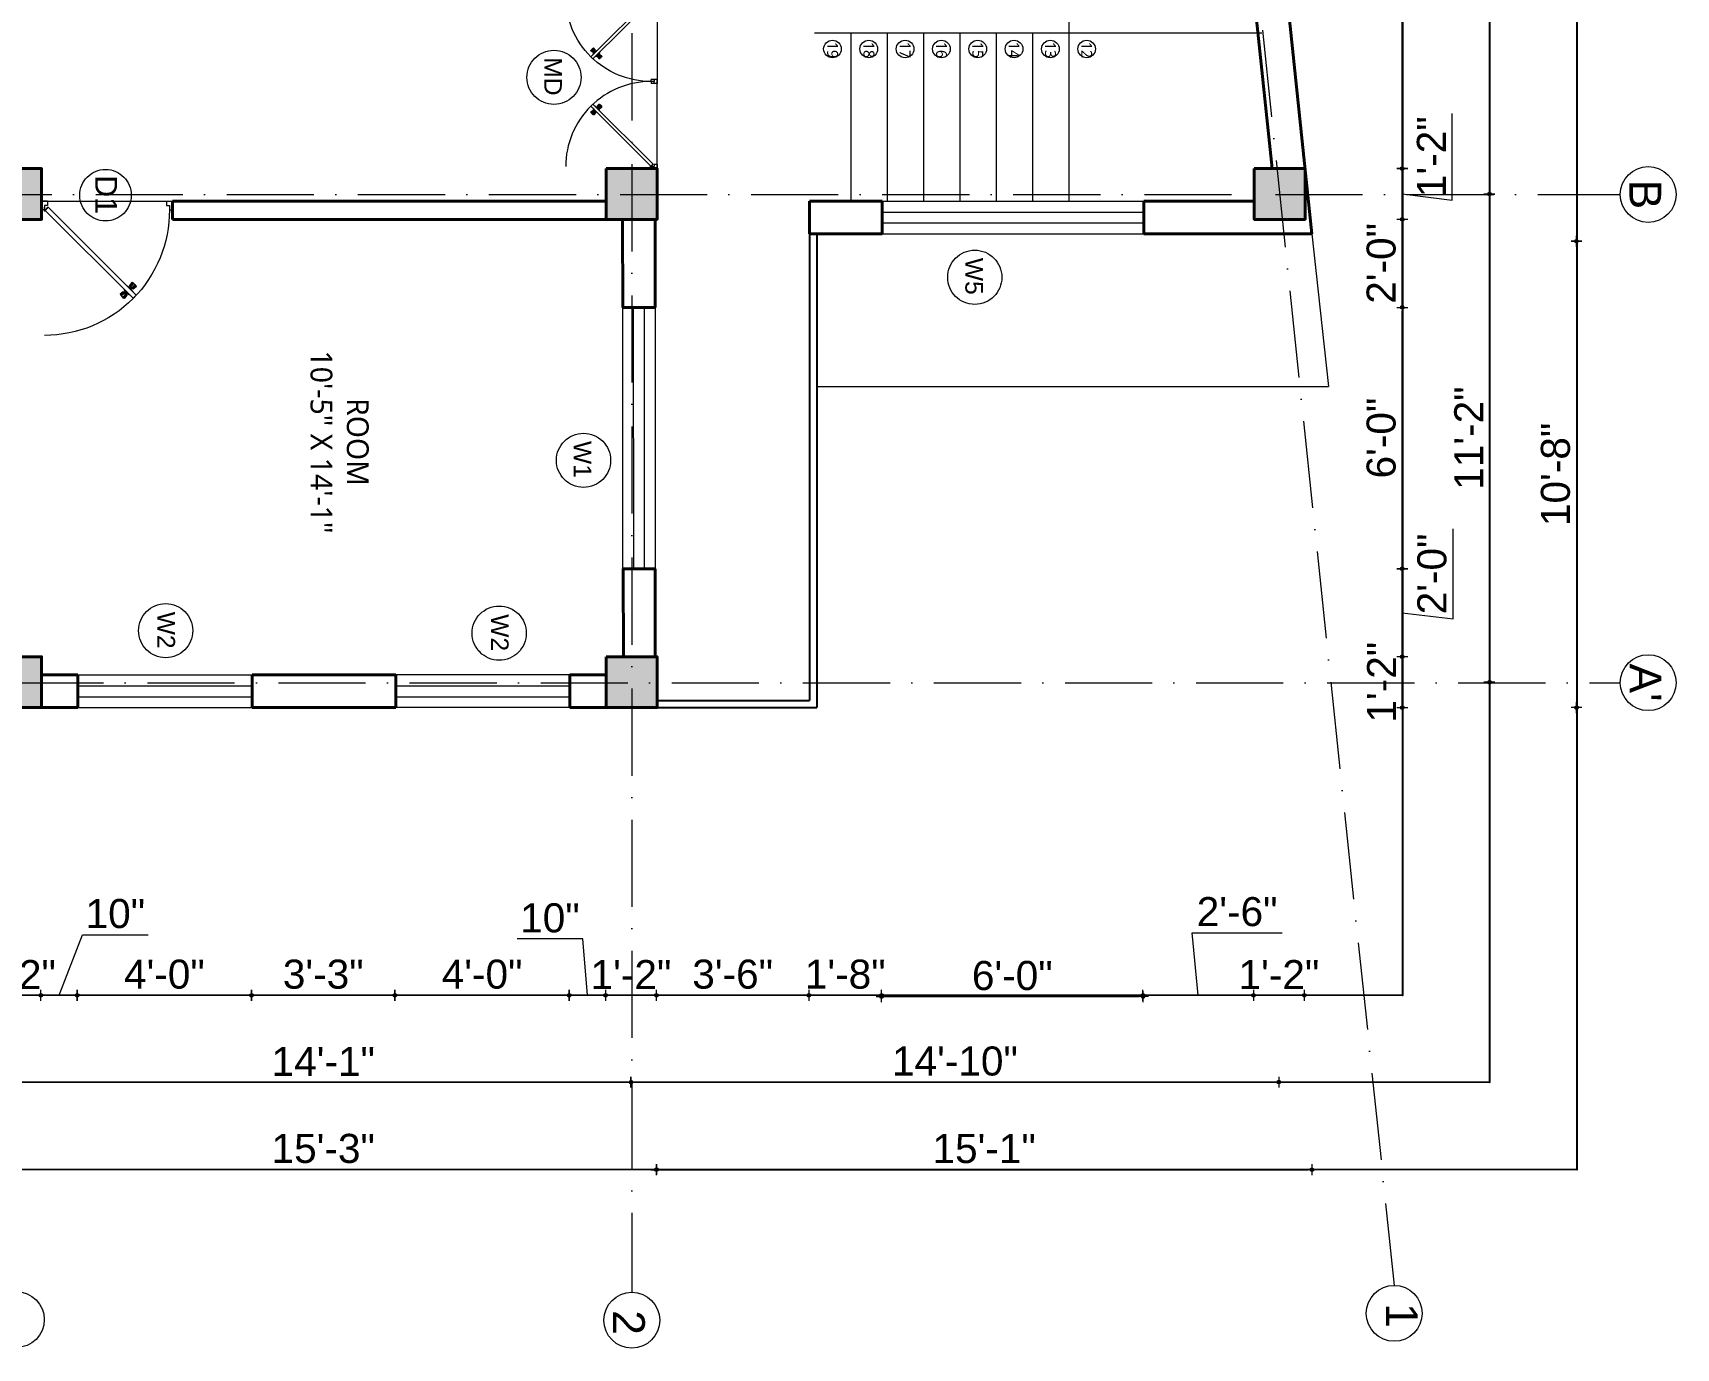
# Model space of a CAD drawing. Header units: inches. Extents: x -71 to 2682309, y -3332 to 801571.
# Drawn here: x 2680697.3 to 2681149.8, y 790358.7 to 790720.9 of the extents above; entities that cross this region are included whole.
import ezdxf

# ---------------------------------------------------------------- set-up
doc = ezdxf.new("R2010")
doc.units = ezdxf.units.IN
doc.header["$MEASUREMENT"] = 0
doc.header["$PDMODE"] = 99
doc.linetypes.add('ACAD_ISO04W100', pattern=[30, 24, -3, 0, -3])
doc.linetypes.add('ACAD_ISO10W100', pattern=[18, 12, -3, 0, -3])
for name, color, linetype, lineweight in [('CENTER  LINE RA', 10, 'ACAD_ISO04W100', 18), ('CONC. OUTLINE RA', 150, 'Continuous', 40), ('DOOR-WIN RA', 3, 'Continuous', 20), ('elev 2', 20, 'Continuous', 25), ('Hatch', 254, 'Continuous', 9), ('HATCH RA', 8, 'Continuous', 9), ('PUERTAS', 7, 'Continuous', 13), ('stair EA', 132, 'Continuous', 5), ('TEXT RA', 254, 'Continuous', 20), ('TEXTURE EA', 8, 'ACAD_ISO10W100', 9), ('wall EA', 24, 'Continuous', 40), ('Win EA', 114, 'Continuous', 5)]:
    doc.layers.add(name, color=color, linetype=linetype, lineweight=lineweight)
for name, color, linetype in [('HACTH', 7, 'Continuous'), ('lettring', 7, 'Continuous'), ('text EA', 7, 'Continuous')]:
    doc.layers.add(name, color=color, linetype=linetype)
doc.styles.add('DIM 8', font='arial.ttf', dxfattribs={"height": 8})
doc.styles.get("Standard").update_dxf_attribs({"font": 'arial.ttf'})
doc.dimstyles.new('Copy of DIM 8', dxfattribs={"dimtxt": 8, "dimasz": 1, "dimexe": 6, "dimexo": 18, "dimgap": 1.6875, "dimtad": 1, "dimdec": 0, "dimzin": 3, "dimdsep": 46, "dimlunit": 4, "dimtxsty": 'DIM 8', "dimblk": 'dot 2', "dimcen": 0.09375, "dimse1": 1, "dimse2": 1, "dimclrd": 1, "dimclre": 1, "dimclrt": 256, "dimadec": 0, "dimazin": 0, "dimtfac": 0.75, "dimtdec": 0, "dimtix": 1, "dimtmove": 1, "dimatfit": 3, "dimldrblk": 'DOT', "dimfxl": 1, "dimtolj": 1, "dimtzin": 0, "dimlwd": 9, "dimlwe": 9, "dimarcsym": 0})

# ---------------------------------------------------------------- blocks, each defined once
blk = doc.blocks.new('COLUMN')
at = {"layer": 'HACTH', "lineweight": 30, "transparency": 33554541}
h = blk.add_hatch(color=256, dxfattribs=at)
h.dxf.hatch_style = 1
h.paths.add_polyline_path([(2659104.19, 784576.38), (2659090.19, 784576.38), (2659090.19, 784562.38), (2659104.19, 784562.38)])
at = {"layer": 'CONC. OUTLINE RA'}
blk.add_lwpolyline([(2659090.19, 784576.38), (2659104.19, 784576.38), (2659104.19, 784562.38), (2659090.19, 784562.38)], close=True, dxfattribs=at)
blk = doc.blocks.new('3ft')
at = {"layer": 'PUERTAS', "color": 6}
for p, q in [((1.01, 2.52), (25.23, 26.74)), ((26.05, 25.92), (1.77, 1.64)), ((26.05, 25.92), (25.23, 26.74)), ((0, 2.4), (0, 0)), ((0.72, 2.4), (0, 2.4)), ((1.6, 0), (0, 0)), ((0.72, 1.52), (0.72, 2.44)), ((0.8, 1.52), (0.72, 1.52)), ((0.8, 1.52), (0.8, 2.41)), ((0.8, 1.2), (0.8, 1.52)), ((1.6, 1.2), (0.8, 1.2)), ((1.57, 1.84), (0.94, 2.47)), ((1.63, 1.89), (0.97, 2.55)), ((1.63, 1.89), (1.57, 1.84)), ((1.77, 1.64), (1.57, 1.84)), ((1.6, 0), (1.6, 1.2)), ((34.4, 0), (34.4, 1.2)), ((34.4, 1.2), (35.2, 1.2)), ((34.4, 0), (36, 0)), ((35.2, 1.2), (35.2, 2.4)), ((35.2, 2.4), (36, 2.4)), ((36, 0), (36, 2.4))]:
    blk.add_line(p, q, dxfattribs=at)
at = {"layer": 'PUERTAS', "color": 8}
for p, q in [((22.57, 24.94), (21.65, 25.68)), ((22.63, 24.99), (21.69, 25.75)), ((22.74, 25.1), (21.84, 25.9)), ((22.13, 26.28), (21.98, 26.13)), ((22.88, 25.24), (22.01, 26.06)), ((22.13, 26.28), (22.27, 26.42)), ((22.29, 26.41), (22.27, 26.42)), ((23.16, 25.52), (22.34, 26.39)), ((23.3, 25.66), (22.5, 26.56)), ((23.41, 25.77), (22.65, 26.71)), ((22.69, 24.32), (23.02, 24.83)), ((23.46, 25.83), (22.72, 26.75)), ((22.95, 24.96), (22.84, 25.07)), ((22.98, 24.99), (22.86, 25.1)), ((23.03, 25.04), (22.91, 25.15)), ((22.91, 24.53), (23.1, 24.91)), ((23.11, 25.12), (22.99, 25.23)), ((23.13, 24.76), (23.18, 24.99)), ((23.28, 25.3), (23.17, 25.41)), ((23.36, 25.37), (23.25, 25.49)), ((23.31, 24.94), (23.28, 25.08)), ((23.41, 25.43), (23.3, 25.54)), ((23.46, 25.09), (23.32, 25.13)), ((23.44, 25.45), (23.33, 25.56)), ((23.64, 25.27), (23.41, 25.22)), ((23.87, 25.49), (23.49, 25.3)), ((24.08, 25.71), (23.57, 25.38)), ((23.63, 23.38), (24.14, 23.72)), ((23.84, 23.6), (24.22, 23.79)), ((24.07, 23.82), (24.3, 23.88)), ((24.25, 24), (24.39, 23.97)), ((24.25, 23.26), (24.99, 22.34)), ((24.27, 23.64), (24.38, 23.53)), ((24.3, 23.67), (24.41, 23.56)), ((24.3, 23.32), (25.06, 22.38)), ((24.35, 23.72), (24.46, 23.61)), ((24.4, 24.15), (24.43, 24.01)), ((24.41, 23.43), (25.2, 22.53)), ((24.43, 23.8), (24.54, 23.69)), ((24.58, 24.33), (24.52, 24.1)), ((24.55, 23.57), (25.37, 22.7)), ((24.6, 23.97), (24.72, 23.86)), ((24.8, 24.56), (24.61, 24.18)), ((25.02, 24.77), (24.68, 24.26)), ((24.68, 24.05), (24.79, 23.94)), ((24.73, 24.1), (24.85, 23.99)), ((24.76, 24.13), (24.87, 24.02)), ((24.83, 23.85), (25.7, 23.03)), ((24.97, 23.99), (25.87, 23.2)), ((25.08, 24.1), (26.02, 23.34)), ((25.14, 24.15), (26.06, 23.41)), ((25.58, 22.82), (25.43, 22.67)), ((25.58, 22.82), (25.73, 22.97)), ((25.72, 22.98), (25.73, 22.97)), ((0, 0), (36, 0))]:
    blk.add_line(p, q, dxfattribs=at)
at = {"layer": 'PUERTAS', "color": 1}
for p, q in [((21.67, 25.73), (22.17, 26.23)), ((22.49, 24.95), (21.67, 25.61)), ((21.7, 25.82), (22.14, 26.26)), ((21.73, 25.79), (21.7, 25.82)), ((22.58, 26.7), (22.14, 26.26)), ((22.67, 26.73), (22.17, 26.23)), ((22.61, 26.67), (22.58, 26.7)), ((22.6, 24.96), (23.02, 25.38)), ((22.61, 24.25), (22.92, 24.72)), ((22.62, 24.13), (22.61, 24.14)), ((22.7, 25.07), (22.71, 25.06)), ((23.45, 25.91), (22.79, 26.73)), ((22.82, 25.06), (23.08, 25.32)), ((22.94, 24.95), (22.83, 25.07)), ((22.92, 24.72), (22.92, 24.72)), ((22.93, 24.94), (23.19, 25.21)), ((22.93, 24.84), (22.93, 24.83)), ((23.44, 25.81), (23.02, 25.38)), ((23.34, 25.58), (23.08, 25.32)), ((23.46, 25.47), (23.19, 25.21)), ((23.33, 25.7), (23.34, 25.69)), ((23.45, 25.46), (23.33, 25.57)), ((23.44, 23.31), (23.45, 23.3)), ((23.56, 23.3), (24.03, 23.61)), ((23.57, 25.47), (23.57, 25.47)), ((24.15, 25.79), (23.68, 25.48)), ((23.68, 25.48), (23.68, 25.48)), ((24.03, 23.61), (24.03, 23.62)), ((24.14, 23.62), (24.14, 23.62)), ((24.25, 23.62), (24.51, 23.89)), ((24.27, 25.78), (24.26, 25.79)), ((24.26, 23.29), (24.69, 23.71)), ((24.26, 23.63), (24.37, 23.52)), ((24.26, 23.18), (24.92, 22.37)), ((24.37, 23.52), (24.63, 23.77)), ((24.37, 23.4), (24.37, 23.4)), ((24.78, 24.15), (24.51, 23.89)), ((24.89, 24.03), (24.63, 23.77)), ((25.11, 24.14), (24.69, 23.71)), ((24.77, 24.14), (24.88, 24.03)), ((24.79, 24.38), (24.78, 24.37)), ((24.78, 24.26), (24.78, 24.26)), ((25.1, 24.84), (24.79, 24.38)), ((25, 24.03), (25, 24.03)), ((25.04, 22.36), (25.54, 22.86)), ((25.09, 24.96), (25.1, 24.95)), ((25.13, 22.39), (25.57, 22.83)), ((25.22, 24.14), (26.03, 23.48)), ((26.04, 23.37), (25.54, 22.86)), ((26.01, 23.27), (25.57, 22.83)), ((25.98, 23.3), (26.01, 23.27)), ((25.1, 22.42), (25.13, 22.39))]:
    blk.add_line(p, q, dxfattribs=at)
at = {"layer": 'PUERTAS', "color": 2}
for p, q in [((21.99, 26.11), (21.98, 26.13)), ((25.42, 22.68), (25.43, 22.67))]:
    blk.add_line(p, q, dxfattribs=at)
at = {"layer": 'PUERTAS', "color": 6}
for radius in [0.155, 0.0752]:
    blk.add_circle((0.82, 2.56), radius, dxfattribs=at)
blk.add_arc((0.82, 2.56), 34.38, 359.7285, 90.0333, dxfattribs=at)
at = {"layer": 'PUERTAS', "color": 1}
for centre, start, end in [((22.54, 25.01), 231.0764, 315), ((22.67, 24.2), 135, 225), ((22.73, 26.68), 38.9236, 135), ((22.77, 25.12), 225, 315), ((22.99, 24.89), 135, 219.7428), ((22.87, 24.78), 315, 39.7428), ((23.28, 25.63), 315, 45), ((23.39, 25.86), 315, 38.9236), ((23.51, 23.36), 225, 315), ((23.51, 25.41), 50.2572, 135), ((23.62, 25.53), 230.2572, 315), ((24.09, 23.56), 50.2572, 135), ((24.2, 23.68), 230.2572, 315), ((24.2, 25.73), 45, 135), ((24.32, 23.23), 135, 218.9236), ((24.42, 23.46), 135, 225), ((24.84, 24.31), 135, 219.7428), ((24.72, 24.21), 315, 39.7428), ((24.94, 23.98), 45, 135), ((25.04, 24.89), 315, 45), ((25.17, 24.08), 51.0764, 135), ((25.98, 23.42), 315, 51.0764), ((24.98, 22.42), 218.9236, 315)]:
    blk.add_arc(centre, 0.08, start, end, dxfattribs=at)
blk = doc.blocks.new('*U327')
at = {"color": 3, "xscale": -1}
blk.add_blockref('3ft', (42, 0), dxfattribs=at)
blk = doc.blocks.new('dot1')
at = {"layer": 'Hatch'}
h = blk.add_hatch(color=256, dxfattribs=at)
edge = h.paths.add_edge_path()
edge.add_arc((0, 0), 1, 0, 360)
for p, q in [((3, 0), (-3, 0)), ((0, 3), (0, -3))]:
    blk.add_line(p, q, dxfattribs=at)
blk.add_circle((0, 0), 1, dxfattribs=at)
blk = doc.blocks.new('dot 2')
at = {"layer": 'Hatch', "xscale": 0.5, "yscale": 0.5, "zscale": 0.5}
blk.add_blockref('dot1', (0, 0), dxfattribs=at)
blk = doc.blocks.new('*D1344')
at = {"layer": 'Defpoints', "color": 0, "transparency": 16777216}
for p in [(2680869.19, 790549.07), (2681074.4, 790549.07), (2680869.19, 790535.07)]:
    blk.add_point(p, dxfattribs=at)
at = {"layer": 'lettring', "color": 1, "lineweight": 9, "transparency": 16777216}
for p, q in [((2681074.4, 790550.07), (2681074.4, 790551.07)), ((2681074.4, 790535.07), (2681074.4, 790549.07)), ((2681074.4, 790534.07), (2681074.4, 790533.07))]:
    blk.add_line(p, q, dxfattribs=at)
for p, rotation in [((2681074.4, 790549.07), 270), ((2681074.4, 790535.07), 90)]:
    blk.add_blockref('dot 2', p, dxfattribs=dict(at, rotation=rotation))
at = {"layer": 'lettring', "transparency": 16777216, "insert": (2681068.7, 790542.07), "char_height": 8, "attachment_point": 5, "rotation": 90, "style": 'DIM 8'}
blk.add_mtext('\\A1;1\'-2"', dxfattribs=at)
blk = doc.blocks.new('_Dot')
at = {"color": 0, "linetype": 'ByBlock', "lineweight": -2}
blk.add_line((-0.5, 0), (-1, 0), dxfattribs=at)
at = {"color": 0, "linetype": 'ByBlock', "const_width": 0.5}
blk.add_lwpolyline([(-0.25, 0, 1), (0.25, 0, 1)], format="xyb", close=True, dxfattribs=at)
blk = doc.blocks.new('*D1345')
at = {"layer": 'Defpoints', "color": 0, "transparency": 16777216}
for p in [(2680869.25, 790573.3), (2681074.4, 790573.3), (2680869.19, 790549.07)]:
    blk.add_point(p, dxfattribs=at)
at = {"layer": 'lettring', "color": 1, "lineweight": 9, "transparency": 16777216}
for p, q in [((2681088.39, 790559.5), (2681088.39, 790584.28)), ((2681074.4, 790550.07), (2681074.4, 790572.3)), ((2681074.4, 790561.19), (2681088.39, 790559.5))]:
    blk.add_line(p, q, dxfattribs=at)
for p, rotation in [((2681074.4, 790573.3), 90), ((2681074.4, 790549.07), 270)]:
    blk.add_blockref('dot 2', p, dxfattribs=dict(at, rotation=rotation))
at = {"layer": 'lettring', "transparency": 16777216, "insert": (2681082.62, 790571.89), "char_height": 8, "attachment_point": 5, "rotation": 90, "style": 'DIM 8'}
blk.add_mtext('\\A1;2\'-0"', dxfattribs=at)
blk = doc.blocks.new('*D1346')
at = {"layer": 'Defpoints', "color": 0, "transparency": 16777216}
for p in [(2680869.25, 790645.3), (2681074.4, 790645.3), (2680869.25, 790573.3)]:
    blk.add_point(p, dxfattribs=at)
at = {"layer": 'lettring', "color": 1, "lineweight": 9, "transparency": 16777216}
blk.add_line((2681074.4, 790574.3), (2681074.4, 790644.3), dxfattribs=at)
for p, rotation in [((2681074.4, 790645.3), 90), ((2681074.4, 790573.3), 270)]:
    blk.add_blockref('dot 2', p, dxfattribs=dict(at, rotation=rotation))
at = {"layer": 'lettring', "transparency": 16777216, "insert": (2681068.63, 790609.3), "char_height": 8, "attachment_point": 5, "rotation": 90, "style": 'DIM 8'}
blk.add_mtext('\\A1;6\'-0"', dxfattribs=at)
blk = doc.blocks.new('*D1347')
at = {"layer": 'Defpoints', "color": 0, "transparency": 16777216}
for p in [(2680869.19, 790669.53), (2681074.4, 790669.53), (2680869.25, 790645.3)]:
    blk.add_point(p, dxfattribs=at)
at = {"layer": 'lettring', "color": 1, "lineweight": 9, "transparency": 16777216}
for p, q in [((2681074.4, 790670.53), (2681074.4, 790671.53)), ((2681074.4, 790645.3), (2681074.4, 790669.53)), ((2681074.4, 790644.3), (2681074.4, 790643.3))]:
    blk.add_line(p, q, dxfattribs=at)
for p, rotation in [((2681074.4, 790669.53), 270), ((2681074.4, 790645.3), 90)]:
    blk.add_blockref('dot 2', p, dxfattribs=dict(at, rotation=rotation))
at = {"layer": 'lettring', "transparency": 16777216, "insert": (2681068.63, 790657.41), "char_height": 8, "attachment_point": 5, "rotation": 90, "style": 'DIM 8'}
blk.add_mtext('\\A1;2\'-0"', dxfattribs=at)
blk = doc.blocks.new('*D1348')
at = {"layer": 'Defpoints', "color": 0, "transparency": 16777216}
for p in [(2681047.62, 790683.53), (2681074.4, 790683.53), (2680869.19, 790669.53)]:
    blk.add_point(p, dxfattribs=at)
at = {"layer": 'lettring', "color": 1, "lineweight": 9, "transparency": 16777216}
for p, q in [((2681088.14, 790674.84), (2681088.14, 790698.73)), ((2681074.4, 790670.53), (2681074.4, 790682.53)), ((2681074.4, 790676.53), (2681088.14, 790674.84))]:
    blk.add_line(p, q, dxfattribs=at)
for p, rotation in [((2681074.4, 790683.53), 90), ((2681074.4, 790669.53), 270)]:
    blk.add_blockref('dot 2', p, dxfattribs=dict(at, rotation=rotation))
at = {"layer": 'lettring', "transparency": 16777216, "insert": (2681082.43, 790686.78), "char_height": 8, "attachment_point": 5, "rotation": 90, "style": 'DIM 8'}
blk.add_mtext('\\A1;1\'-2"', dxfattribs=at)
blk = doc.blocks.new('*D1349')
at = {"layer": 'Defpoints', "color": 0, "transparency": 16777216}
for p in [(2681033.52, 790803.89), (2681074.4, 790803.89), (2681047.62, 790683.53)]:
    blk.add_point(p, dxfattribs=at)
at = {"layer": 'lettring', "color": 1, "lineweight": 9, "transparency": 16777216}
blk.add_line((2681074.4, 790684.53), (2681074.4, 790802.89), dxfattribs=at)
for p, rotation in [((2681074.4, 790803.89), 90), ((2681074.4, 790683.53), 270)]:
    blk.add_blockref('dot 2', p, dxfattribs=dict(at, rotation=rotation))
at = {"layer": 'lettring', "transparency": 16777216, "insert": (2681068.63, 790743.71), "char_height": 8, "attachment_point": 5, "rotation": 90, "style": 'DIM 8'}
blk.add_mtext('\\A1;10\'-0"', dxfattribs=at)
blk = doc.blocks.new('*D1353')
at = {"layer": 'Defpoints', "color": 0, "transparency": 16777216}
for p in [(2681033.53, 790817.89), (2681049.72, 790663.53), (2681122.4, 790663.53)]:
    blk.add_point(p, dxfattribs=at)
at = {"layer": 'lettring', "color": 1, "lineweight": 9, "transparency": 16777216}
blk.add_line((2681122.4, 790816.89), (2681122.4, 790664.53), dxfattribs=at)
for p, rotation in [((2681122.4, 790817.89), 90), ((2681122.4, 790663.53), 270)]:
    blk.add_blockref('dot 2', p, dxfattribs=dict(at, rotation=rotation))
at = {"layer": 'lettring', "transparency": 16777216, "insert": (2681116.63, 790740.71), "char_height": 8, "attachment_point": 5, "rotation": 90, "style": 'DIM 8'}
blk.add_mtext('\\A1;12\'-10"', dxfattribs=at)
blk = doc.blocks.new('*D1354')
at = {"layer": 'Defpoints', "color": 0, "transparency": 16777216}
for p in [(2681049.72, 790663.53), (2680870.69, 790535.07), (2681122.4, 790535.07)]:
    blk.add_point(p, dxfattribs=at)
at = {"layer": 'lettring', "color": 1, "lineweight": 9, "transparency": 16777216}
blk.add_line((2681122.4, 790662.53), (2681122.4, 790536.07), dxfattribs=at)
for p, rotation in [((2681122.4, 790663.53), 90), ((2681122.4, 790535.07), 270)]:
    blk.add_blockref('dot 2', p, dxfattribs=dict(at, rotation=rotation))
at = {"layer": 'lettring', "transparency": 16777216, "insert": (2681116.63, 790599.3), "char_height": 8, "attachment_point": 5, "rotation": 90, "style": 'DIM 8'}
blk.add_mtext('\\A1;10\'-8"', dxfattribs=at)
blk = doc.blocks.new('*D1335')
at = {"layer": 'Defpoints', "color": 0, "transparency": 16777216}
for p in [(2680685.52, 790534.85), (2680699.52, 790534.85), (2680699.52, 790455.85)]:
    blk.add_point(p, dxfattribs=at)
at = {"layer": 'lettring', "color": 1, "lineweight": 9, "transparency": 16777216}
for p, q in [((2680684.52, 790455.85), (2680683.52, 790455.85)), ((2680685.52, 790455.85), (2680699.52, 790455.85)), ((2680700.52, 790455.85), (2680701.52, 790455.85))]:
    blk.add_line(p, q, dxfattribs=at)
blk.add_blockref('dot 2', (2680685.52, 790455.85), dxfattribs=at)
at = {"layer": 'lettring', "color": 1, "lineweight": 9, "transparency": 16777216, "rotation": 180}
blk.add_blockref('dot 2', (2680699.52, 790455.85), dxfattribs=at)
at = {"layer": 'lettring', "transparency": 16777216, "insert": (2680692.52, 790461.55), "char_height": 8, "attachment_point": 5, "style": 'DIM 8'}
blk.add_mtext('\\A1;1\'-2"', dxfattribs=at)
blk = doc.blocks.new('*D1336')
at = {"layer": 'Defpoints', "color": 0, "transparency": 16777216}
for p in [(2680699.52, 790534.85), (2680709.52, 790534.35), (2680709.52, 790455.85)]:
    blk.add_point(p, dxfattribs=at)
at = {"layer": 'lettring', "color": 1, "lineweight": 9, "transparency": 16777216}
for p, q in [((2680704.52, 790455.85), (2680711.01, 790472.53)), ((2680711.01, 790472.53), (2680729.04, 790472.53)), ((2680700.52, 790455.85), (2680708.52, 790455.85))]:
    blk.add_line(p, q, dxfattribs=at)
at = {"layer": 'lettring', "color": 1, "lineweight": 9, "transparency": 16777216, "rotation": 180}
blk.add_blockref('dot 2', (2680699.52, 790455.85), dxfattribs=at)
at = {"layer": 'lettring', "color": 1, "lineweight": 9, "transparency": 16777216}
blk.add_blockref('dot 2', (2680709.52, 790455.85), dxfattribs=at)
at = {"layer": 'lettring', "transparency": 16777216, "insert": (2680720.02, 790478.31), "char_height": 8, "attachment_point": 5, "style": 'DIM 8'}
blk.add_mtext('\\A1;10"', dxfattribs=at)
blk = doc.blocks.new('*D1337')
at = {"layer": 'Defpoints', "color": 0, "transparency": 16777216}
for p in [(2680709.52, 790534.35), (2680757.52, 790534.85), (2680757.52, 790455.85)]:
    blk.add_point(p, dxfattribs=at)
at = {"layer": 'lettring', "color": 1, "lineweight": 9, "transparency": 16777216}
blk.add_line((2680710.52, 790455.85), (2680756.52, 790455.85), dxfattribs=at)
at = {"layer": 'lettring', "color": 1, "lineweight": 9, "transparency": 16777216, "rotation": 180}
blk.add_blockref('dot 2', (2680709.52, 790455.85), dxfattribs=at)
at = {"layer": 'lettring', "color": 1, "lineweight": 9, "transparency": 16777216}
blk.add_blockref('dot 2', (2680757.52, 790455.85), dxfattribs=at)
at = {"layer": 'lettring', "transparency": 16777216, "insert": (2680733.52, 790461.62), "char_height": 8, "attachment_point": 5, "style": 'DIM 8'}
blk.add_mtext('\\A1;4\'-0"', dxfattribs=at)
blk = doc.blocks.new('*D1338')
at = {"layer": 'Defpoints', "color": 0, "transparency": 16777216}
for p in [(2680757.52, 790534.85), (2680797.01, 790534.85), (2680797.01, 790455.85)]:
    blk.add_point(p, dxfattribs=at)
at = {"layer": 'lettring', "color": 1, "lineweight": 9, "transparency": 16777216}
blk.add_line((2680758.52, 790455.85), (2680796.01, 790455.85), dxfattribs=at)
at = {"layer": 'lettring', "color": 1, "lineweight": 9, "transparency": 16777216, "rotation": 180}
blk.add_blockref('dot 2', (2680757.52, 790455.85), dxfattribs=at)
at = {"layer": 'lettring', "color": 1, "lineweight": 9, "transparency": 16777216}
blk.add_blockref('dot 2', (2680797.01, 790455.85), dxfattribs=at)
at = {"layer": 'lettring', "transparency": 16777216, "insert": (2680777.26, 790461.62), "char_height": 8, "attachment_point": 5, "style": 'DIM 8'}
blk.add_mtext('\\A1;3\'-3"', dxfattribs=at)
blk = doc.blocks.new('*D1339')
at = {"layer": 'Defpoints', "color": 0, "transparency": 16777216}
for p in [(2680797.01, 790534.85), (2680845.01, 790534.85), (2680845.01, 790455.85)]:
    blk.add_point(p, dxfattribs=at)
at = {"layer": 'lettring', "color": 1, "lineweight": 9, "transparency": 16777216}
blk.add_line((2680798.01, 790455.85), (2680844.01, 790455.85), dxfattribs=at)
at = {"layer": 'lettring', "color": 1, "lineweight": 9, "transparency": 16777216, "rotation": 180}
blk.add_blockref('dot 2', (2680797.01, 790455.85), dxfattribs=at)
at = {"layer": 'lettring', "color": 1, "lineweight": 9, "transparency": 16777216}
blk.add_blockref('dot 2', (2680845.01, 790455.85), dxfattribs=at)
at = {"layer": 'lettring', "transparency": 16777216, "insert": (2680821.01, 790461.62), "char_height": 8, "attachment_point": 5, "style": 'DIM 8'}
blk.add_mtext('\\A1;4\'-0"', dxfattribs=at)
blk = doc.blocks.new('*D1340')
at = {"layer": 'Defpoints', "color": 0, "transparency": 16777216}
for p in [(2680845.01, 790534.85), (2680855.01, 790534.85), (2680855.01, 790455.85)]:
    blk.add_point(p, dxfattribs=at)
at = {"layer": 'lettring', "color": 1, "lineweight": 9, "transparency": 16777216}
for p, q in [((2680848.71, 790471.36), (2680830.67, 790471.36)), ((2680850.01, 790455.85), (2680848.71, 790471.36)), ((2680846.01, 790455.85), (2680854.01, 790455.85))]:
    blk.add_line(p, q, dxfattribs=at)
at = {"layer": 'lettring', "color": 1, "lineweight": 9, "transparency": 16777216, "rotation": 180}
blk.add_blockref('dot 2', (2680845.01, 790455.85), dxfattribs=at)
at = {"layer": 'lettring', "color": 1, "lineweight": 9, "transparency": 16777216}
blk.add_blockref('dot 2', (2680855.01, 790455.85), dxfattribs=at)
at = {"layer": 'lettring', "transparency": 16777216, "insert": (2680839.69, 790477.13), "char_height": 8, "attachment_point": 5, "style": 'DIM 8'}
blk.add_mtext('\\A1;10"', dxfattribs=at)
blk = doc.blocks.new('*D1341')
at = {"layer": 'Defpoints', "color": 0, "transparency": 16777216}
for p in [(2680855.01, 790534.85), (2680869.01, 790534.85), (2680869.01, 790455.85)]:
    blk.add_point(p, dxfattribs=at)
at = {"layer": 'lettring', "color": 1, "lineweight": 9, "transparency": 16777216}
for p, q in [((2680854.01, 790455.85), (2680853.01, 790455.85)), ((2680855.01, 790455.85), (2680869.01, 790455.85)), ((2680870.01, 790455.85), (2680871.01, 790455.85))]:
    blk.add_line(p, q, dxfattribs=at)
blk.add_blockref('dot 2', (2680855.01, 790455.85), dxfattribs=at)
at = {"layer": 'lettring', "color": 1, "lineweight": 9, "transparency": 16777216, "rotation": 180}
blk.add_blockref('dot 2', (2680869.01, 790455.85), dxfattribs=at)
at = {"layer": 'lettring', "transparency": 16777216, "insert": (2680862.01, 790461.55), "char_height": 8, "attachment_point": 5, "style": 'DIM 8'}
blk.add_mtext('\\A1;1\'-2"', dxfattribs=at)
blk = doc.blocks.new('*D1355')
at = {"layer": 'Defpoints', "color": 0, "transparency": 16777216}
for p in [(2680692.52, 790541.96), (2680862.01, 790541.96), (2680862.01, 790431.93)]:
    blk.add_point(p, dxfattribs=at)
at = {"layer": 'lettring', "color": 1, "lineweight": 9, "transparency": 16777216}
blk.add_line((2680693.52, 790431.93), (2680861.01, 790431.93), dxfattribs=at)
at = {"layer": 'lettring', "color": 1, "lineweight": 9, "transparency": 16777216, "rotation": 180}
blk.add_blockref('dot 2', (2680692.52, 790431.93), dxfattribs=at)
at = {"layer": 'lettring', "color": 1, "lineweight": 9, "transparency": 16777216}
blk.add_blockref('dot 2', (2680862.01, 790431.93), dxfattribs=at)
at = {"layer": 'lettring', "transparency": 16777216, "insert": (2680777.27, 790437.63), "char_height": 8, "attachment_point": 5, "style": 'DIM 8'}
blk.add_mtext('\\A1;14\'-1"', dxfattribs=at)
blk = doc.blocks.new('*D1356')
at = {"layer": 'Defpoints', "color": 0, "transparency": 16777216}
for p in [(2681040.44, 790676.41), (2680862.01, 790541.96), (2681040.44, 790431.93)]:
    blk.add_point(p, dxfattribs=at)
at = {"layer": 'lettring', "color": 1, "lineweight": 9, "transparency": 16777216}
blk.add_line((2680863.01, 790431.93), (2681039.44, 790431.93), dxfattribs=at)
at = {"layer": 'lettring', "color": 1, "lineweight": 9, "transparency": 16777216, "rotation": 180}
blk.add_blockref('dot 2', (2680862.01, 790431.93), dxfattribs=at)
at = {"layer": 'lettring', "color": 1, "lineweight": 9, "transparency": 16777216}
blk.add_blockref('dot 2', (2681040.44, 790431.93), dxfattribs=at)
at = {"layer": 'lettring', "transparency": 16777216, "insert": (2680951.22, 790437.7), "char_height": 8, "attachment_point": 5, "style": 'DIM 8'}
blk.add_mtext('\\A1;14\'-10"', dxfattribs=at)
blk = doc.blocks.new('*D1357')
at = {"layer": 'Defpoints', "color": 0, "transparency": 16777216}
for p in [(2680869.01, 790534.85), (2680911.01, 790536.85), (2680911.01, 790455.85)]:
    blk.add_point(p, dxfattribs=at)
at = {"layer": 'lettring', "color": 1, "lineweight": 9, "transparency": 16777216}
blk.add_line((2680870.01, 790455.85), (2680910.01, 790455.85), dxfattribs=at)
at = {"layer": 'lettring', "color": 1, "lineweight": 9, "transparency": 16777216, "rotation": 180}
blk.add_blockref('dot 2', (2680869.01, 790455.85), dxfattribs=at)
at = {"layer": 'lettring', "color": 1, "lineweight": 9, "transparency": 16777216}
blk.add_blockref('dot 2', (2680911.01, 790455.85), dxfattribs=at)
at = {"layer": 'lettring', "transparency": 16777216, "insert": (2680890.01, 790461.62), "char_height": 8, "attachment_point": 5, "style": 'DIM 8'}
blk.add_mtext('\\A1;3\'-6"', dxfattribs=at)
blk = doc.blocks.new('*D1359')
at = {"layer": 'Defpoints', "color": 0, "transparency": 16777216}
for p in [(2680685.52, 790534.94), (2680869.01, 790534.94), (2680869.01, 790407.86)]:
    blk.add_point(p, dxfattribs=at)
at = {"layer": 'lettring', "color": 1, "lineweight": 9, "transparency": 16777216}
blk.add_line((2680686.52, 790407.86), (2680868.01, 790407.86), dxfattribs=at)
at = {"layer": 'lettring', "color": 1, "lineweight": 9, "transparency": 16777216, "rotation": 180}
blk.add_blockref('dot 2', (2680685.52, 790407.86), dxfattribs=at)
at = {"layer": 'lettring', "color": 1, "lineweight": 9, "transparency": 16777216}
blk.add_blockref('dot 2', (2680869.01, 790407.86), dxfattribs=at)
at = {"layer": 'lettring', "transparency": 16777216, "insert": (2680777.26, 790413.63), "char_height": 8, "attachment_point": 5, "style": 'DIM 8'}
blk.add_mtext('\\A1;15\'-3"', dxfattribs=at)
blk = doc.blocks.new('*D1360')
at = {"layer": 'Defpoints', "color": 0, "transparency": 16777216}
for p in [(2680911.01, 790663.3), (2680931.01, 790663.3), (2680931.01, 790455.85)]:
    blk.add_point(p, dxfattribs=at)
at = {"layer": 'lettring', "color": 1, "lineweight": 9, "transparency": 16777216}
for p, q in [((2680910.01, 790455.85), (2680909.01, 790455.85)), ((2680911.01, 790455.85), (2680931.01, 790455.85)), ((2680932.01, 790455.85), (2680933.01, 790455.85))]:
    blk.add_line(p, q, dxfattribs=at)
blk.add_blockref('dot 2', (2680911.01, 790455.85), dxfattribs=at)
at = {"layer": 'lettring', "color": 1, "lineweight": 9, "transparency": 16777216, "rotation": 180}
blk.add_blockref('dot 2', (2680931.01, 790455.85), dxfattribs=at)
at = {"layer": 'lettring', "transparency": 16777216, "insert": (2680921.01, 790461.62), "char_height": 8, "attachment_point": 5, "style": 'DIM 8'}
blk.add_mtext('\\A1;1\'-8"', dxfattribs=at)
blk = doc.blocks.new('*D1361')
at = {"layer": 'Defpoints', "color": 0, "transparency": 16777216}
for p in [(2681033.44, 790669.3), (2681003.01, 790663.3), (2681033.44, 790455.85)]:
    blk.add_point(p, dxfattribs=at)
at = {"layer": 'lettring', "color": 1, "lineweight": 9, "transparency": 16777216}
for p, q in [((2681018.23, 790455.85), (2681016.54, 790473.07)), ((2681016.54, 790473.07), (2681041.32, 790473.07)), ((2681004.01, 790455.85), (2681032.44, 790455.85))]:
    blk.add_line(p, q, dxfattribs=at)
at = {"layer": 'lettring', "color": 1, "lineweight": 9, "transparency": 16777216, "rotation": 180}
blk.add_blockref('dot 2', (2681003.01, 790455.85), dxfattribs=at)
at = {"layer": 'lettring', "color": 1, "lineweight": 9, "transparency": 16777216}
blk.add_blockref('dot 2', (2681033.44, 790455.85), dxfattribs=at)
at = {"layer": 'lettring', "transparency": 16777216, "insert": (2681028.93, 790478.84), "char_height": 8, "attachment_point": 5, "style": 'DIM 8'}
blk.add_mtext('\\A1;2\'-6"', dxfattribs=at)
blk = doc.blocks.new('*D1362')
at = {"layer": 'Defpoints', "color": 0, "transparency": 16777216}
for p in [(2681033.44, 790669.3), (2681047.44, 790669.3), (2681047.44, 790455.85)]:
    blk.add_point(p, dxfattribs=at)
at = {"layer": 'lettring', "color": 1, "lineweight": 9, "transparency": 16777216}
for p, q in [((2681032.44, 790455.85), (2681031.44, 790455.85)), ((2681033.44, 790455.85), (2681047.44, 790455.85)), ((2681048.44, 790455.85), (2681049.44, 790455.85))]:
    blk.add_line(p, q, dxfattribs=at)
blk.add_blockref('dot 2', (2681033.44, 790455.85), dxfattribs=at)
at = {"layer": 'lettring', "color": 1, "lineweight": 9, "transparency": 16777216, "rotation": 180}
blk.add_blockref('dot 2', (2681047.44, 790455.85), dxfattribs=at)
at = {"layer": 'lettring', "transparency": 16777216, "insert": (2681040.44, 790461.55), "char_height": 8, "attachment_point": 5, "style": 'DIM 8'}
blk.add_mtext('\\A1;1\'-2"', dxfattribs=at)
blk = doc.blocks.new('*D1363')
at = {"layer": 'Defpoints', "color": 0, "transparency": 16777216}
for p in [(2680869.01, 790669.39), (2681049.53, 790663.39), (2681049.53, 790407.82)]:
    blk.add_point(p, dxfattribs=at)
at = {"layer": 'lettring', "color": 1, "lineweight": 9, "transparency": 16777216}
blk.add_line((2680870.01, 790407.82), (2681048.53, 790407.82), dxfattribs=at)
at = {"layer": 'lettring', "color": 1, "lineweight": 9, "transparency": 16777216, "rotation": 180}
blk.add_blockref('dot 2', (2680869.01, 790407.82), dxfattribs=at)
at = {"layer": 'lettring', "color": 1, "lineweight": 9, "transparency": 16777216}
blk.add_blockref('dot 2', (2681049.53, 790407.82), dxfattribs=at)
at = {"layer": 'lettring', "transparency": 16777216, "insert": (2680959.27, 790413.6), "char_height": 8, "attachment_point": 5, "style": 'DIM 8'}
blk.add_mtext('\\A1;15\'-1"', dxfattribs=at)
blk = doc.blocks.new('*D1364')
at = {"layer": 'Defpoints', "color": 0, "transparency": 16777216}
for p in [(2680931.01, 790663.3), (2681003.01, 790663.3), (2681003.01, 790455.47)]:
    blk.add_point(p, dxfattribs=at)
at = {"layer": 'lettring', "color": 1, "lineweight": 9, "transparency": 16777216}
blk.add_line((2680932.01, 790455.47), (2681002.01, 790455.47), dxfattribs=at)
at = {"layer": 'lettring', "color": 1, "lineweight": 9, "transparency": 16777216, "rotation": 180}
blk.add_blockref('dot 2', (2680931.01, 790455.47), dxfattribs=at)
at = {"layer": 'lettring', "color": 1, "lineweight": 9, "transparency": 16777216}
blk.add_blockref('dot 2', (2681003.01, 790455.47), dxfattribs=at)
at = {"layer": 'lettring', "transparency": 16777216, "insert": (2680967.01, 790461.25), "char_height": 8, "attachment_point": 5, "style": 'DIM 8'}
blk.add_mtext('\\A1;6\'-0"', dxfattribs=at)

msp = doc.modelspace()

# ---------------------------------------------------------------- linework, layer by layer
at = {"layer": 'CENTER  LINE RA', "linetype": 'ACAD_ISO10W100', "ltscale": 2}
for p, q in [((2680862.24, 790901.3), (2680862.24, 790374.06)), ((2681017.07, 790901.15), (2681072.19, 790375.95)), ((2680245.3, 790676.38), (2681134.45, 790676.38)), ((2680692.74, 790541.94), (2681134.45, 790541.94))]:
    msp.add_line(p, q, dxfattribs=at)
at = {"layer": 'Defpoints'}
for points in [[(2681122.45, 790889.08), (2681122.45, 790407.82), (2680260.75, 790407.95), (2680260.75, 790889.22)], [(2681098.45, 790865.09), (2681098.45, 790431.82), (2680284.75, 790431.94), (2680284.75, 790865.21)], [(2681074.45, 790841.09), (2681074.45, 790455.82), (2680308.75, 790455.94), (2680308.75, 790841.21)]]:
    msp.add_lwpolyline(points, close=True, dxfattribs=at)
at = {"layer": 'DOOR-WIN RA'}
for p, q in [((2680931.21, 790674.53), (2681003.21, 790674.53)), ((2680931.21, 790671.53), (2681003.21, 790671.53)), ((2680931.21, 790668.53), (2681003.21, 790668.53)), ((2680931.21, 790665.53), (2681003.21, 790665.53)), ((2681049.53, 790665.53), (2681054.09, 790623.53)), ((2680859.77, 790573.3), (2680859.77, 790645.3)), ((2680862.77, 790573.3), (2680862.73, 790645.3)), ((2680865.77, 790573.3), (2680865.73, 790645.3)), ((2680868.77, 790573.3), (2680868.77, 790645.3)), ((2680913.21, 790623.53), (2681054.09, 790623.53)), ((2680709.71, 790544.07), (2680757.71, 790544.07)), ((2680845.21, 790544.07), (2680797.21, 790544.07)), ((2680709.71, 790541.07), (2680757.71, 790541.07)), ((2680797.21, 790541.07), (2680845.21, 790541.07)), ((2680709.71, 790538.07), (2680757.71, 790538.07)), ((2680709.71, 790535.07), (2680757.71, 790535.07)), ((2680797.21, 790538.07), (2680845.21, 790538.07)), ((2680845.21, 790535.07), (2680797.21, 790535.07))]:
    msp.add_line(p, q, dxfattribs=at)
at = {"layer": 'elev 2'}
for p, q in [((2681025.96, 790803.89), (2681038.58, 790683.53)), ((2680869.21, 790678.53), (2680869.21, 790678.53)), ((2680868.71, 790669.53), (2680868.71, 790669.53)), ((2680869.21, 790669.53), (2680869.21, 790669.53)), ((2680911.21, 790665.53), (2680911.21, 790537.07)), ((2680913.21, 790665.53), (2680913.21, 790535.07)), ((2680869.21, 790537.07), (2680911.21, 790537.07)), ((2680869.21, 790535.07), (2680913.21, 790535.07))]:
    msp.add_line(p, q, dxfattribs=at)
at = {"layer": 'stair EA'}
for p, q in [((2680982.58, 790808.89), (2680982.58, 790674.53)), ((2680912.58, 790720.89), (2681035.71, 790720.89)), ((2680922.58, 790720.89), (2680922.58, 790674.53)), ((2680932.58, 790720.89), (2680932.58, 790674.53)), ((2680942.58, 790720.89), (2680942.58, 790674.53)), ((2680952.58, 790720.89), (2680952.58, 790674.53)), ((2680962.58, 790720.89), (2680962.58, 790674.53)), ((2680972.58, 790720.89), (2680972.58, 790674.53))]:
    msp.add_line(p, q, dxfattribs=at)
for centre in [(2680917.5, 790716.45), (2680927.5, 790716.45), (2680937.5, 790716.45), (2680947.5, 790716.45), (2680957.5, 790716.45), (2680967.5, 790716.45), (2680977.5, 790716.45), (2680987.5, 790716.45)]:
    msp.add_circle(centre, 2.43, dxfattribs=at)
at = {"layer": 'TEXTURE EA', "linetype": 'ACAD_ISO10W100', "ltscale": 4}
for centre, radius in [((2680840.8, 790708.64), 7.46), ((2680717.3, 790676.18), 7.09), ((2680956.69, 790653.59), 7.46), ((2680848.94, 790603.16), 7.46), ((2680733.87, 790556.27), 7.46), ((2680825.72, 790555.58), 7.46)]:
    msp.add_circle(centre, radius, dxfattribs=at)
at = {"layer": 'TEXTURE EA', "linetype": 'ByBlock', "ltscale": 2}
for centre in [(2681142.14, 790676.38), (2681142.14, 790541.94), (2681072.19, 790368.26), (2680692.75, 790366.53), (2680862.24, 790366.37)]:
    msp.add_circle(centre, 7.69, dxfattribs=at)
at = {"layer": 'wall EA'}
for p, q in [((2681049.53, 790665.53), (2681033.56, 790817.89)), ((2681025.98, 790803.89), (2681038.6, 790683.53)), ((2680855.21, 790674.53), (2680735.71, 790674.53)), ((2680735.71, 790674.53), (2680735.71, 790669.53)), ((2680911.21, 790674.53), (2680931.21, 790674.53)), ((2680911.21, 790674.53), (2680911.21, 790665.53)), ((2680911.21, 790674.53), (2680931.21, 790674.53)), ((2680911.21, 790674.53), (2680911.21, 790665.53)), ((2680931.21, 790674.53), (2680931.21, 790665.53)), ((2681003.21, 790674.53), (2681033.63, 790674.53)), ((2681003.21, 790674.53), (2681003.21, 790665.53)), ((2680855.21, 790669.53), (2680735.71, 790669.53)), ((2680859.71, 790669.53), (2680859.76, 790645.3)), ((2680868.71, 790669.53), (2680868.71, 790645.3)), ((2680911.21, 790665.53), (2680931.21, 790665.53)), ((2680911.21, 790665.53), (2680931.21, 790665.53)), ((2681003.21, 790665.53), (2681049.53, 790665.53)), ((2680859.76, 790645.3), (2680868.71, 790645.3)), ((2680859.83, 790573.3), (2680868.71, 790573.3)), ((2680859.9, 790573.3), (2680859.95, 790549.07)), ((2680868.71, 790573.3), (2680868.71, 790549.07)), ((2680699.71, 790544.07), (2680709.71, 790544.07)), ((2680709.71, 790535.07), (2680709.71, 790544.07)), ((2680757.71, 790544.07), (2680797.21, 790544.07)), ((2680757.71, 790535.07), (2680757.71, 790544.07)), ((2680797.21, 790535.07), (2680797.21, 790544.07)), ((2680845.21, 790544.07), (2680855.21, 790544.07)), ((2680845.21, 790535.07), (2680845.21, 790544.07)), ((2680699.71, 790535.07), (2680709.71, 790535.07)), ((2680757.71, 790535.07), (2680797.21, 790535.07)), ((2680845.21, 790535.07), (2680855.21, 790535.07))]:
    msp.add_line(p, q, dxfattribs=at)

# ---------------------------------------------------------------- block references
at = {"layer": 'HATCH RA', "lineweight": 30}
for p in [(21595.52, 6107.15), (21765.02, 6107.15), (21943.44, 6107.15), (21595.52, 5972.69), (21765.02, 5972.69)]:
    msp.add_blockref('COLUMN', p, dxfattribs=at)
at = {"layer": 'Win EA'}
for p, xscale, yscale, zscale, rotation in [((2680869.21, 790702.87), 0.6812915640384177, 0.6812915640384177, 0.6812915640384177, 90.00000000000001), ((2680869.21, 790712.14), -0.6812915640384177, 0.6812915640384177, 0.6812915640384177, 90), ((2680741.71, 790674.53), 0.9999536188852896, 0.9999536188852896, 0.9999536188852896, 180.000496860737)]:
    msp.add_blockref('*U327', p, dxfattribs=dict(at, xscale=xscale, yscale=yscale, zscale=zscale, rotation=rotation))

# ---------------------------------------------------------------- texts
at = {"layer": 'text EA', "attachment_point": 8, "rotation": 270}
for s, insert, char_height, width in [('{\\fTrebuchet MS|b0|i0|c0|p34;19}', (2680916, 790716.18), 3, 8.1411), ('{\\fTrebuchet MS|b0|i0|c0|p34;18}', (2680926, 790716.18), 3, 8.1411), ('{\\fTrebuchet MS|b0|i0|c0|p34;17}', (2680936, 790716.18), 3, 8.1411), ('{\\fTrebuchet MS|b0|i0|c0|p34;16}', (2680946, 790716.18), 3, 8.1411), ('{\\fTrebuchet MS|b0|i0|c0|p34;15}', (2680956, 790716.18), 3, 8.1411), ('{\\fTrebuchet MS|b0|i0|c0|p34;14}', (2680966, 790716.18), 3, 8.1411), ('{\\fTrebuchet MS|b0|i0|c0|p34;13}', (2680976, 790716.18), 3, 8.1411), ('{\\fTrebuchet MS|b0|i0|c0|p34;12}', (2680986, 790716.18), 3, 8.1411), ('MD', (2680838.14, 790708.9), 4.849, 9.026), ('D1', (2680714.5, 790676.34), 6, 11.1695), ('W5', (2680954.02, 790653.86), 4.849, 9.026), ('{\\fTrebuchet MS|b0|i0|c0|p34;ROOM \\P10\'-5" X 14\'-1"}', (2680773.69, 790608.22), 6, 84.336), ('W1', (2680846.27, 790603.43), 4.849, 9.026), ('W2', (2680731.61, 790556.41), 4.849, 9.026), ('W2', (2680823.46, 790555.72), 4.849, 9.026)]:
    msp.add_mtext(s, dxfattribs=dict(at, insert=insert, char_height=char_height, width=width))
at = {"layer": 'TEXT RA', "attachment_point": 9, "rotation": 270}
for s, insert, char_height in [('B', (2681136.96, 790672.32), 8.76), ("A'", (2681137.02, 790536.73), 8.764), ('2', (2680857.06, 790362.31), 8.76), ('1', (2681069.89, 790364.26), 8.76)]:
    msp.add_mtext_dynamic_manual_height_columns(s, width=8.7644, gutter_width=43.82, heights=[0], dxfattribs=dict(at, insert=insert, char_height=char_height))

# ---------------------------------------------------------------- dimensions: what is measured, and where the dimension line sits
at = {"layer": 'lettring'}
for base, p1, p2, angle, picture, middle in [((2681122.4, 790663.53), (2681033.53, 790817.89), (2681049.72, 790663.53), 90, '*D1353', (2681116.63, 790740.71)), ((2681074.4, 790803.89), (2681047.62, 790683.53), (2681033.52, 790803.89), 90, '*D1349', (2681068.63, 790743.71)), ((2681040.44, 790431.93), (2680862.01, 790541.96), (2681040.44, 790676.41), 180, '*D1356', (2680951.22, 790437.7)), ((2681074.4, 790669.53), (2680869.25, 790645.3), (2680869.19, 790669.53), 90, '*D1347', (2681068.63, 790657.41)), ((2681049.53, 790407.82), (2680869.01, 790669.39), (2681049.53, 790663.39), 180, '*D1363', (2680959.27, 790413.6)), ((2681047.44, 790455.85), (2681033.44, 790669.3), (2681047.44, 790669.3), 180, '*D1362', (2681040.44, 790461.55)), ((2681122.4, 790535.07), (2681049.72, 790663.53), (2680870.69, 790535.07), 90, '*D1354', (2681116.63, 790599.3)), ((2680931.01, 790455.85), (2680911.01, 790663.3), (2680931.01, 790663.3), 180, '*D1360', (2680921.01, 790461.62)), ((2681003.01, 790455.47), (2680931.01, 790663.3), (2681003.01, 790663.3), 180, '*D1364', (2680967.01, 790461.25)), ((2681074.4, 790645.3), (2680869.25, 790573.3), (2680869.25, 790645.3), 90, '*D1346', (2681068.63, 790609.3)), ((2681074.4, 790549.07), (2680869.19, 790535.07), (2680869.19, 790549.07), 90, '*D1344', (2681068.7, 790542.07)), ((2680862.01, 790431.93), (2680692.52, 790541.96), (2680862.01, 790541.96), 180, '*D1355', (2680777.27, 790437.63)), ((2680699.52, 790455.85), (2680685.52, 790534.85), (2680699.52, 790534.85), 180, '*D1335', (2680692.52, 790461.55)), ((2680869.01, 790407.86), (2680685.52, 790534.94), (2680869.01, 790534.94), 180, '*D1359', (2680777.26, 790413.63)), ((2680757.52, 790455.85), (2680709.52, 790534.35), (2680757.52, 790534.85), 180, '*D1337', (2680733.52, 790461.62)), ((2680797.01, 790455.85), (2680757.52, 790534.85), (2680797.01, 790534.85), 180, '*D1338', (2680777.26, 790461.62)), ((2680845.01, 790455.85), (2680797.01, 790534.85), (2680845.01, 790534.85), 180, '*D1339', (2680821.01, 790461.62)), ((2680869.01, 790455.85), (2680855.01, 790534.85), (2680869.01, 790534.85), 180, '*D1341', (2680862.01, 790461.55)), ((2680911.01, 790455.85), (2680869.01, 790534.85), (2680911.01, 790536.85), 180, '*D1357', (2680890.01, 790461.62))]:
    dim = msp.add_linear_dim(base=base, p1=p1, p2=p2, angle=angle, dimstyle='Copy of DIM 8', dxfattribs=at)
    dim.commit()
    dim.dimension.update_dxf_attribs({"geometry": picture, "text_midpoint": middle})
for base, p1, p2 in [((2681098.4, 790810.72), (2680862.19, 790676.51), (2681026.53, 790810.72)), ((2681098.4, 790676.51), (2680862.19, 790542.07), (2680862.19, 790676.51))]:
    msp.add_linear_dim(base=base, p1=p1, p2=p2, angle=90, dimstyle='Copy of DIM 8', dxfattribs=at).render()
for base, p1, p2, angle, picture, middle in [((2681074.4, 790683.53), (2680869.19, 790669.53), (2681047.62, 790683.53), 90, '*D1348', (2681088.14, 790676.53)), ((2681033.44, 790455.85), (2681003.01, 790663.3), (2681033.44, 790669.3), 180, '*D1361', (2681018.23, 790473.07)), ((2681074.4, 790573.3), (2680869.19, 790549.07), (2680869.25, 790573.3), 90, '*D1345', (2681088.39, 790561.19)), ((2680709.52, 790455.85), (2680699.52, 790534.85), (2680709.52, 790534.35), 180, '*D1336', (2680712.69, 790472.53)), ((2680855.01, 790455.85), (2680845.01, 790534.85), (2680855.01, 790534.85), 180, '*D1340', (2680847.02, 790471.36))]:
    dim = msp.add_linear_dim(base=base, p1=p1, p2=p2, angle=angle, dimstyle='Copy of DIM 8', dxfattribs=at)
    dim.commit()
    dim.dimension.update_dxf_attribs({"geometry": picture, "text_midpoint": middle, "dimtype": 160})

doc.saveas('drawing.dxf')
